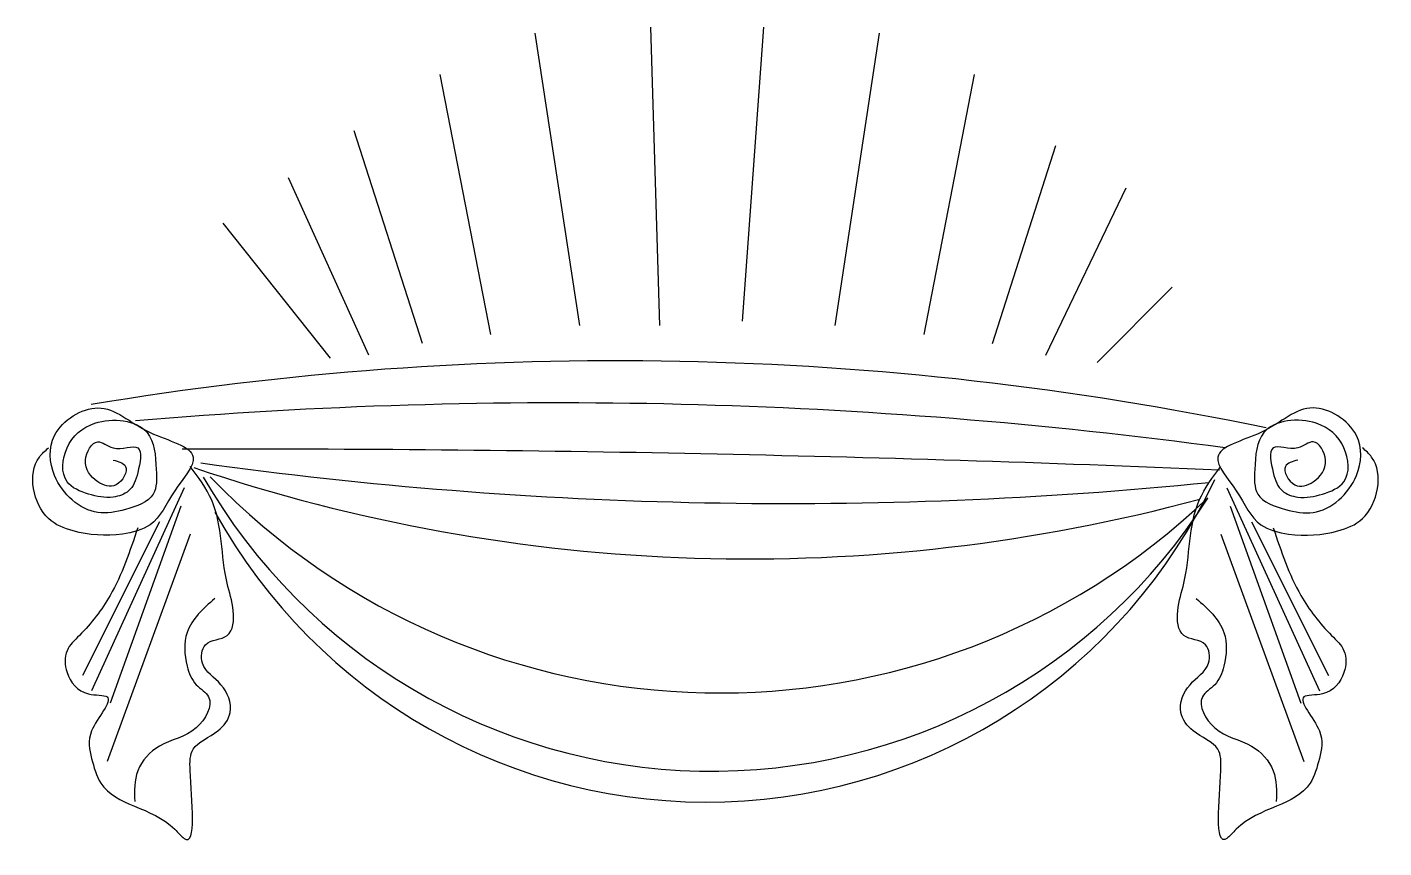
# Model space of a CAD drawing. Header units: millimetres. Extents: x -2 to 144, y -1 to 88.
import ezdxf

# ---------------------------------------------------------------- set-up
doc = ezdxf.new("R2010")
doc.units = ezdxf.units.MM

msp = doc.modelspace()

# ---------------------------------------------------------------- linework, layer by layer
at = {"color": 7}
for p, q in [((57.2, 55.36), (52.41, 86.88)), ((65.83, 55.36), (64.87, 87.52)), ((74.74, 55.83), (77.02, 87.52)), ((84.69, 55.36), (89.49, 86.88)), ((47.61, 54.4), (42.18, 82.41)), ((94.28, 54.4), (99.72, 82.41)), ((40.26, 53.44), (32.91, 76.34)), ((101.64, 53.44), (108.47, 74.77)), ((34.5, 52.17), (25.85, 71.27)), ((107.39, 52.17), (116.05, 70.22)), ((30.35, 51.85), (18.81, 66.4)), ((112.9, 51.39), (120.98, 59.49)), ((14.59, 37.88), (4.64, 16.02)), ((126.89, 37.88), (136.84, 16.02)), ((14.26, 35.9), (6.63, 14.69)), ((127.22, 35.9), (134.85, 14.69)), ((11.94, 34.24), (3.65, 17.68)), ((129.54, 34.24), (137.83, 17.68)), ((15.25, 32.91), (6.3, 8.4)), ((126.23, 32.91), (135.18, 8.4))]:
    msp.add_line(p, q, dxfattribs=at)
for centre, radius, start, end in [((61.18, -290.09), 341.66, 78.1888, 99.5352), ((54.93, -486.16), 533.2, 82.2649, 94.9031), ((18.29, -2523.64), 2565.71, 87.59227, 90.08712), ((75.38, 216.55), 186.32, 251.3027, 285.1123), ((79.48, 493.93), 457.73, 262.0799, 275.7043), ((71.42, 70.53), 63.17, 209.89, 327.7139), ((72.26, 92.06), 76.27, 224.022, 313.565), ((70.85, 64.49), 60.46, 208.8894, 334.8546)]:
    msp.add_arc(centre, radius, start, end, dxfattribs=at)
for points in [[(6.96, 40.87), (8.29, 40.2), (7.29, 38.21), (5.3, 38.55), (3.98, 40.87), (5.3, 42.85), (6.96, 42.19), (9.61, 42.19), (9.61, 39.54), (8.62, 37.55), (6.96, 36.89), (4.31, 37.22), (1.99, 38.55), (1.99, 42.19), (4.97, 44.84), (10.61, 43.85), (11.6, 39.87), (11.27, 37.22), (8.29, 35.56), (5.3, 35.23), (0.66, 39.21), (0.66, 43.52), (5.3, 46.5), (10.94, 43.85), (15.58, 41.2), (13.59, 37.55), (10.94, 33.91), (7.96, 32.91), (2.65, 33.25), (0, 34.57), (-0.99, 41.2), (0, 42.19)], [(134.52, 40.87), (133.19, 40.2), (134.19, 38.21), (136.18, 38.55), (137.5, 40.87), (136.18, 42.85), (134.52, 42.19), (131.87, 42.19), (131.87, 39.54), (132.86, 37.55), (134.52, 36.89), (137.17, 37.22), (139.49, 38.55), (139.49, 42.19), (136.51, 44.84), (130.87, 43.85), (129.88, 39.87), (130.21, 37.22), (133.19, 35.56), (136.18, 35.23), (140.82, 39.21), (140.82, 43.52), (136.18, 46.5), (130.54, 43.85), (125.9, 41.2), (127.89, 37.55), (130.54, 33.91), (133.52, 32.91), (138.83, 33.25), (141.48, 34.57), (142.47, 41.2), (141.48, 42.19)], [(9.61, 33.58), (6.63, 26.29), (3.32, 21.98), (1.99, 20.33), (1.99, 18.01), (4.31, 15.69), (6.3, 15.36), (4.64, 11.71), (4.64, 8.73), (5.64, 6.08), (13.59, 1.11), (14.59, 0.12), (15.25, 7.41), (15.58, 9.73), (18.24, 11.71), (19.56, 13.7), (18.57, 16.68), (16.58, 19), (16.91, 20.99), (19.23, 21.98), (19.89, 24.63), (19.23, 27.61), (17.57, 36.56), (15.25, 40.2)], [(131.87, 33.58), (134.85, 26.29), (138.16, 21.98), (139.49, 20.33), (139.49, 18.01), (137.17, 15.69), (135.18, 15.36), (136.84, 11.71), (136.84, 8.73), (135.84, 6.08), (127.89, 1.11), (126.89, 0.12), (126.23, 7.41), (125.9, 9.73), (123.25, 11.71), (121.92, 13.7), (122.91, 16.68), (124.9, 19), (124.57, 20.99), (122.25, 21.98), (121.59, 24.63), (122.25, 27.61), (123.91, 36.56), (126.23, 40.2)], [(17.9, 25.96), (14.92, 22.31), (14.92, 18.67), (15.91, 16.68), (17.24, 15.36), (15.91, 12.04), (11.94, 10.06), (9.61, 7.41), (9.28, 4.09)], [(123.58, 25.96), (126.56, 22.31), (126.56, 18.67), (125.57, 16.68), (124.24, 15.36), (125.57, 12.04), (129.54, 10.06), (131.87, 7.41), (132.2, 4.09)]]:
    msp.add_spline(points, degree=3, dxfattribs=at)

doc.saveas('drawing.dxf')
